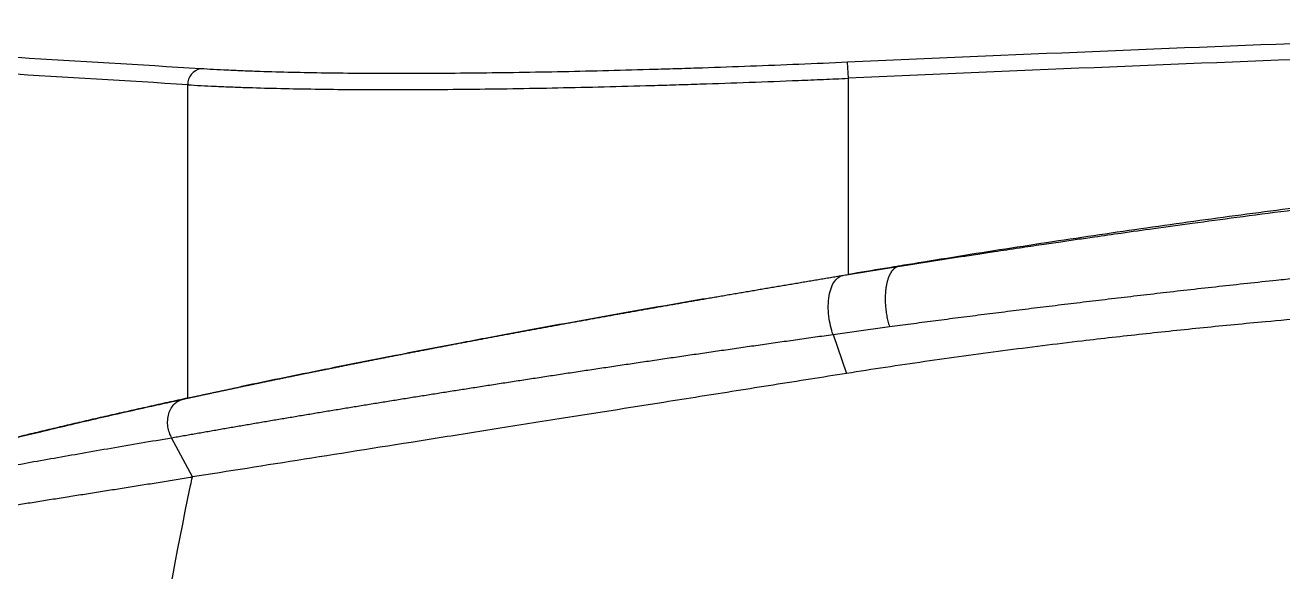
# Model space of a CAD drawing. Extents: x 398 to 508, y 623 to 782.
# Drawn here: x 409.44 to 419.23, y 722.73 to 726.99 of the extents above; entities that cross this region are included whole.
import ezdxf

# ---------------------------------------------------------------- set-up
doc = ezdxf.new("R2010")
doc.units = 0
doc.header["$MEASUREMENT"] = 0
doc.layers.add('GEOMETRY', color=2, linetype='Continuous', lineweight=25)

msp = doc.modelspace()

# ---------------------------------------------------------------- linework, layer by layer
at = {"layer": 'GEOMETRY'}
for p, q in [((415.8487, 726.5773), (415.8431, 726.7019)), ((410.7057, 724.086), (410.7057, 726.5269)), ((415.8487, 725.0491), (415.8487, 726.5773)), ((415.8487, 725.0491), (415.9422, 725.0645)), ((415.9422, 725.0645), (415.9479, 725.0655)), ((414.7384, 724.8603), (414.7117, 724.8557)), ((415.7293, 724.582), (415.8347, 724.2781)), ((412.8255, 724.5143), (412.41, 724.435)), ((412.3346, 724.4202), (411.8323, 724.3208)), ((410.7411, 723.4714), (410.5799, 723.7772))]:
    msp.add_line(p, q, dxfattribs=at)
for centre, radius, start, end in [((440.287, 183.4163), 543.8352, 91.771857, 92.576163), ((440.287, 183.4163), 543.7105, 91.768824, 92.576163), ((410.8268, 726.5319), 0.1213, 99.86635, 182.37827)]:
    msp.add_arc(centre, radius, start, end, dxfattribs=at)
msp.add_ellipse((376.4165, 183.4163), major_axis=(547.9002, 0), ratio=0.993205, start_param=1.508173, end_param=1.513378, dxfattribs=at)
msp.add_open_spline([(410.806, 726.6514), (409.8569, 726.7105), (408.9077, 726.7671), (407.9585, 726.8213)], degree=3, dxfattribs=at)
for points, knots in [([(415.8431, 726.7019), (415.5892, 726.6905), (415.3374, 726.6801), (414.9626, 726.6661), (414.8382, 726.6617), (414.6523, 726.6555), (414.5905, 726.6535), (414.4671, 726.6497), (414.4054, 726.6478), (414.0987, 726.6388), (413.8601, 726.6328), (413.3958, 726.6233), (413.1701, 726.6197), (412.8416, 726.6161), (412.7337, 726.6153), (412.5744, 726.6145), (412.5218, 726.6143), (412.4181, 726.614), (412.367, 726.614), (412.1148, 726.6143), (411.9243, 726.6158), (411.5652, 726.6214), (411.3966, 726.6255), (411.2, 726.6323), (411.1613, 726.6338), (411.0857, 726.6368), (411.0487, 726.6385), (410.9403, 726.6436), (410.8715, 726.6473), (410.806, 726.6514)], [0, 0, 0, 0, 0.125, 0.125, 0.1875, 0.1875, 0.21875, 0.21875, 0.25, 0.25, 0.375, 0.375, 0.5, 0.5, 0.5625, 0.5625, 0.59375, 0.59375, 0.625, 0.625, 0.75, 0.75, 0.875, 0.875, 0.90625, 0.90625, 0.9375, 0.9375, 1, 1, 1, 1]), ([(410.7057, 726.5269), (410.739, 726.5248), (410.7733, 726.5229), (410.8436, 726.5191), (410.9156, 726.5156), (410.9911, 726.5123), (411.0684, 726.5092), (411.1078, 726.5078), (411.3086, 726.501), (411.4807, 726.4969), (411.8473, 726.4912), (412.0419, 726.4897), (412.2993, 726.4895), (412.3515, 726.4895), (412.4574, 726.4897), (412.5111, 726.4899), (412.6737, 726.4907), (412.7839, 726.4916), (413.1194, 726.4951), (413.3497, 726.4987), (413.8238, 726.5083), (414.0675, 726.5142), (414.3807, 726.5232), (414.4436, 726.5251), (414.5697, 726.529), (414.6328, 726.531), (414.8226, 726.5372), (415.0767, 726.546), (415.3328, 726.5558), (415.5257, 726.5636), (415.5901, 726.5662), (415.7192, 726.5717), (415.7839, 726.5745), (415.8487, 726.5773)], [0, 0, 0, 0, 0.03125, 0.03125, 0.0625, 0.09375, 0.09375, 0.125, 0.125, 0.25, 0.25, 0.375, 0.375, 0.40625, 0.40625, 0.4375, 0.4375, 0.5, 0.5, 0.625, 0.625, 0.75, 0.75, 0.78125, 0.78125, 0.8125, 0.8125, 0.875, 0.9375, 0.9375, 0.96875, 0.96875, 1, 1, 1, 1]), ([(415.9479, 725.0655), (415.9885, 725.0721), (416.068, 725.0851), (416.1967, 725.1057), (416.3268, 725.1263), (416.4568, 725.1467), (416.5864, 725.1668), (416.7162, 725.1868), (416.8448, 725.2064), (417.0012, 725.2301), (417.171, 725.2556), (417.343, 725.2811), (417.4926, 725.303), (417.6313, 725.3232), (417.7889, 725.3459), (417.9872, 725.3741), (418.2415, 725.4097), (418.5418, 725.451), (418.8877, 725.4973), (419.2619, 725.546), (419.6384, 725.5935), (419.9923, 725.6368), (420.3282, 725.6767), (420.6432, 725.7131), (420.9339, 725.7457), (421.1843, 725.7731), (421.4072, 725.797), (421.6239, 725.8198), (421.8552, 725.8437), (422.0975, 725.8682), (422.3491, 725.893), (422.5603, 725.9135), (422.739, 725.9304), (422.8715, 725.9428), (422.9978, 725.9546), (423.1186, 725.9657), (423.2349, 725.9763), (423.3468, 725.9864), (423.4547, 725.9961), (423.5586, 726.0053), (423.6585, 726.0141), (423.7542, 726.0224), (423.8428, 726.03), (423.8944, 726.0343), (423.9197, 726.0364)], [0, 0, 0, 0, 0.036079, 0.070543, 0.101476, 0.128943, 0.153038, 0.1739, 0.191745, 0.206919, 0.227906, 0.245826, 0.260756, 0.272835, 0.285174, 0.30433, 0.327639, 0.355104, 0.386727, 0.422366, 0.457379, 0.489544, 0.518862, 0.548882, 0.575185, 0.597776, 0.616697, 0.635408, 0.656131, 0.67887, 0.700426, 0.723531, 0.73552, 0.748094, 0.762043, 0.777953, 0.796224, 0.81712, 0.840818, 0.867438, 0.897065, 0.929762, 0.965574, 1, 1, 1, 1]), ([(423.9467, 726.0386), (423.8968, 726.0349), (423.7953, 726.0273), (423.6408, 726.0153), (423.4814, 726.0026), (423.3173, 725.9892), (423.1483, 725.975), (422.8716, 725.9513), (422.4919, 725.9174), (421.8529, 725.8568), (421.0574, 725.7747), (420.2988, 725.6879), (419.7344, 725.6191), (419.366, 725.5726), (418.998, 725.5246), (418.6304, 725.475), (418.2632, 725.4239), (417.8964, 725.3713), (417.53, 725.3172), (417.1639, 725.2615), (416.7983, 725.2044), (416.5548, 725.165), (416.4331, 725.1454)], [0, 0, 0, 0, 0.019839, 0.040319, 0.061439, 0.0832, 0.105602, 0.128645, 0.193263, 0.256721, 0.383029, 0.510254, 0.55934, 0.6084, 0.657433, 0.706441, 0.755424, 0.804383, 0.853319, 0.902234, 0.951127, 1, 1, 1, 1]), ([(416.4331, 725.1453), (416.3323, 725.1288), (416.1375, 725.097), (415.9427, 725.0647), (415.8487, 725.0492)], [0, 0, 0, 0, 0.517271, 1, 1, 1, 1]), ([(416.1685, 724.6433), (416.1964, 724.647), (416.2523, 724.6544), (416.3367, 724.6655), (416.422, 724.6767), (416.5082, 724.688), (416.5952, 724.6993), (416.6829, 724.7107), (416.7715, 724.7221), (416.8608, 724.7335), (416.9509, 724.745), (417.0418, 724.7565), (417.1336, 724.768), (417.2261, 724.7796), (417.3195, 724.7912), (417.4137, 724.8028), (417.5088, 724.8144), (417.6047, 724.8261), (417.7015, 724.8378), (417.7992, 724.8495), (417.8978, 724.8612), (417.9973, 724.8729), (418.0977, 724.8847), (418.199, 724.8964), (418.3382, 724.9125), (418.5162, 724.9327), (418.7343, 724.957), (418.9562, 724.9812), (419.1549, 725.0024), (419.3294, 725.0206), (419.4784, 725.036), (419.6277, 725.0511), (419.7772, 725.066), (419.9269, 725.0807), (420.0773, 725.0953), (420.2288, 725.1097), (420.3816, 725.1241), (420.4841, 725.1335), (420.5354, 725.1382)], [0, 0, 0, 0, 0.0200522, 0.0402674, 0.0606464, 0.0811834, 0.1018697, 0.1226964, 0.1436584, 0.1647574, 0.1859961, 0.2073769, 0.2289017, 0.2505721, 0.2723896, 0.294356, 0.3164731, 0.3387426, 0.3611666, 0.3837476, 0.4064881, 0.4293908, 0.4524585, 0.475694, 0.4990997, 0.5479839, 0.5975026, 0.6476891, 0.6985769, 0.7318616, 0.7652946, 0.7987244, 0.8320271, 0.8652919, 0.8986442, 0.932211, 0.9660311, 1, 1, 1, 1]), ([(410.7057, 724.086), (410.7138, 724.0878), (410.73, 724.0913), (410.7547, 724.0967), (410.7798, 724.1021), (410.8051, 724.1075), (410.8307, 724.1131), (410.8567, 724.1186), (410.8829, 724.1243), (410.9095, 724.13), (410.9364, 724.1357), (410.9635, 724.1415), (410.991, 724.1473), (411.0187, 724.1532), (411.0467, 724.1592), (411.0751, 724.1651), (411.1037, 724.1712), (411.1326, 724.1773), (411.1618, 724.1834), (411.1912, 724.1896), (411.221, 724.1958), (411.251, 724.2021), (411.2813, 724.2084), (411.3119, 724.2148), (411.3428, 724.2212), (411.3739, 724.2276), (411.4053, 724.2341), (411.437, 724.2406), (411.4689, 724.2472), (411.5011, 724.2538), (411.5336, 724.2605), (411.5663, 724.2672), (411.5993, 724.2739), (411.6325, 724.2807), (411.666, 724.2875), (411.6998, 724.2943), (411.7337, 724.3012), (411.768, 724.3081), (411.8025, 724.3151), (411.8372, 724.322), (411.8722, 724.329), (411.9074, 724.3361), (411.9428, 724.3432), (411.9785, 724.3503), (412.0144, 724.3574), (412.0505, 724.3646), (412.0869, 724.3718), (412.1235, 724.379), (412.1603, 724.3863), (412.1973, 724.3935), (412.2346, 724.4009), (412.2721, 724.4082), (412.3098, 724.4156), (412.3476, 724.4229), (412.3858, 724.4304), (412.4241, 724.4378), (412.4626, 724.4453), (412.5013, 724.4527), (412.5402, 724.4602), (412.5794, 724.4678), (412.6187, 724.4753), (412.6582, 724.4829), (412.6979, 724.4905), (412.7378, 724.4981), (412.7779, 724.5057), (412.8181, 724.5134), (412.8586, 724.521), (412.8992, 724.5287), (412.94, 724.5364), (412.981, 724.5441), (413.0221, 724.5518), (413.0635, 724.5596), (413.1049, 724.5673), (413.1466, 724.5751), (413.1884, 724.5829), (413.2304, 724.5907), (413.2725, 724.5985), (413.3148, 724.6063), (413.3572, 724.6141), (413.3998, 724.622), (413.4425, 724.6298), (413.4854, 724.6377), (413.5284, 724.6456), (413.5716, 724.6535), (413.6149, 724.6614), (413.6583, 724.6693), (413.7019, 724.6772), (413.7455, 724.6851), (413.7894, 724.693), (413.8333, 724.7009), (413.8773, 724.7089), (413.9215, 724.7168), (413.9658, 724.7247), (414.0102, 724.7327), (414.0547, 724.7406), (414.0994, 724.7486), (414.1441, 724.7565), (414.1889, 724.7645), (414.2339, 724.7725), (414.2789, 724.7804), (414.324, 724.7884), (414.3692, 724.7964), (414.4145, 724.8043), (414.4599, 724.8123), (414.5054, 724.8203), (414.551, 724.8282), (414.5966, 724.8362), (414.6423, 724.8441), (414.6881, 724.8521), (414.734, 724.86), (414.7799, 724.868), (414.8259, 724.8759), (414.8719, 724.8839), (414.918, 724.8918), (414.9642, 724.8998), (415.0104, 724.9077), (415.0567, 724.9156), (415.103, 724.9235), (415.1494, 724.9315), (415.1958, 724.9394), (415.2423, 724.9473), (415.2888, 724.9552), (415.3353, 724.963), (415.3819, 724.9709), (415.4284, 724.9788), (415.4751, 724.9866), (415.5217, 724.9945), (415.5684, 725.0023), (415.6151, 725.0102), (415.6618, 725.018), (415.7085, 725.0258), (415.7552, 725.0336), (415.8019, 725.0414), (415.8331, 725.0466), (415.8487, 725.0491)], [0, 0, 0, 0, 0.007576, 0.015152, 0.022728, 0.030304, 0.037879, 0.045455, 0.053031, 0.060607, 0.068183, 0.075759, 0.083335, 0.090911, 0.098487, 0.106063, 0.113638, 0.121214, 0.12879, 0.136366, 0.143942, 0.151518, 0.159093, 0.166669, 0.174245, 0.181821, 0.189396, 0.196972, 0.204548, 0.212124, 0.219699, 0.227275, 0.234851, 0.242426, 0.250002, 0.257578, 0.265153, 0.272729, 0.280305, 0.28788, 0.295456, 0.303032, 0.310607, 0.318183, 0.325759, 0.333334, 0.34091, 0.348485, 0.356061, 0.363637, 0.371212, 0.378788, 0.386364, 0.393939, 0.401515, 0.409091, 0.416666, 0.424242, 0.431818, 0.439394, 0.446969, 0.454545, 0.462121, 0.469697, 0.477272, 0.484848, 0.492424, 0.5, 0.507576, 0.515152, 0.522728, 0.530304, 0.53788, 0.545456, 0.553032, 0.560608, 0.568184, 0.57576, 0.583336, 0.590912, 0.598488, 0.606064, 0.61364, 0.621216, 0.628792, 0.636368, 0.643944, 0.65152, 0.659096, 0.666672, 0.674248, 0.681824, 0.6894, 0.696976, 0.704552, 0.712128, 0.719703, 0.727279, 0.734855, 0.742431, 0.750006, 0.757582, 0.765158, 0.772733, 0.780309, 0.787885, 0.79546, 0.803036, 0.810611, 0.818187, 0.825762, 0.833338, 0.840913, 0.848489, 0.856064, 0.86364, 0.871215, 0.878791, 0.886366, 0.893942, 0.901517, 0.909092, 0.916668, 0.924243, 0.931819, 0.939394, 0.94697, 0.954546, 0.962121, 0.969697, 0.977273, 0.984848, 0.992424, 1, 1, 1, 1]), ([(415.7293, 724.582), (415.7221, 724.6022), (415.7155, 724.6245), (415.7043, 724.6724), (415.6997, 724.698), (415.6936, 724.7508), (415.6922, 724.7781), (415.6929, 724.8315), (415.6952, 724.8578), (415.7034, 724.9065), (415.7094, 724.9289), (415.7242, 724.9681), (415.7331, 724.9847), (415.7527, 725.0116), (415.7633, 725.0217), (415.785, 725.0361), (415.7961, 725.0402), (415.807, 725.0421)], [0, 0, 0, 0, 0.125, 0.125, 0.25, 0.25, 0.375, 0.375, 0.5, 0.5, 0.625, 0.625, 0.75, 0.75, 0.875, 0.875, 1, 1, 1, 1]), ([(416.2446, 725.1143), (416.243, 725.114), (416.2397, 725.1134), (416.2349, 725.112), (416.23, 725.1103), (416.2253, 725.1082), (416.2206, 725.1058), (416.216, 725.1029), (416.2115, 725.0998), (416.207, 725.0963), (416.2027, 725.0924), (416.1985, 725.0882), (416.1944, 725.0837), (416.1904, 725.0789), (416.1866, 725.0738), (416.1829, 725.0685), (416.1793, 725.0628), (416.1759, 725.0569), (416.1727, 725.0508), (416.1696, 725.0445), (416.1666, 725.038), (416.1638, 725.0314), (416.1611, 725.0246), (416.1586, 725.0176), (416.1563, 725.0106), (416.1541, 725.0034), (416.152, 724.9962), (416.1501, 724.9889), (416.1484, 724.9816), (416.1468, 724.9743), (416.1453, 724.9669), (416.1439, 724.9596), (416.1423, 724.9503), (416.1406, 724.9385), (416.1388, 724.9239), (416.1373, 724.9082), (416.1362, 724.8915), (416.1356, 724.8737), (416.1354, 724.855), (416.1358, 724.8355), (416.1368, 724.8151), (416.1384, 724.7942), (416.1407, 724.7727), (416.1436, 724.7509), (416.1473, 724.729), (416.1516, 724.707), (416.1566, 724.6853), (416.1622, 724.664), (416.1664, 724.6502), (416.1685, 724.6433)], [0, 0, 0, 0, 0.017147, 0.034357, 0.051616, 0.06891, 0.086226, 0.103549, 0.120865, 0.138159, 0.155418, 0.172625, 0.189768, 0.206832, 0.223803, 0.240666, 0.257409, 0.274019, 0.290481, 0.306785, 0.322918, 0.338868, 0.354625, 0.370179, 0.38552, 0.400638, 0.415525, 0.430173, 0.444575, 0.458723, 0.472612, 0.486237, 0.49959, 0.523819, 0.549309, 0.576025, 0.60392, 0.632936, 0.663007, 0.694053, 0.725986, 0.758708, 0.792111, 0.826078, 0.860488, 0.895214, 0.930127, 0.965098, 1, 1, 1, 1]), ([(414.7117, 724.8557), (414.5963, 724.8358), (414.2432, 724.7748), (413.6791, 724.6733), (413.165, 724.5793), (412.8903, 724.5267), (412.8255, 724.5143)], [0, 0, 0, 0, 0.173556, 0.531268, 0.88936, 1, 1, 1, 1]), ([(420.5918, 724.8001), (420.4738, 724.792), (420.1629, 724.7697), (419.7783, 724.7397), (419.395, 724.7073), (419.0417, 724.6757), (418.613, 724.6344), (418.1377, 724.5844), (417.6165, 724.5252), (417.1539, 724.4676), (416.747, 724.4131), (416.3382, 724.3556), (416.0359, 724.31), (415.8347, 724.2781)], [0.3118286, 0.3118286, 0.3118286, 0.3118286, 0.328593, 0.3559368, 0.3676555, 0.3832805, 0.406718, 0.4301555, 0.453593, 0.484843, 0.500468, 0.516093, 0.5480144, 0.5480144, 0.5480144, 0.5480144]), ([(410.5799, 723.7772), (410.5954, 723.78), (410.6264, 723.7855), (410.6733, 723.7938), (410.7204, 723.8021), (410.7677, 723.8104), (410.8153, 723.8187), (410.8631, 723.8271), (410.911, 723.8354), (410.9592, 723.8438), (411.0076, 723.8522), (411.0562, 723.8606), (411.1051, 723.869), (411.1541, 723.8774), (411.2033, 723.8859), (411.2527, 723.8943), (411.3023, 723.9027), (411.3522, 723.9112), (411.4022, 723.9197), (411.4524, 723.9282), (411.5028, 723.9366), (411.5533, 723.9451), (411.6041, 723.9536), (411.655, 723.9621), (411.7061, 723.9707), (411.7574, 723.9792), (411.8089, 723.9877), (411.8606, 723.9962), (411.9124, 724.0048), (411.9644, 724.0133), (412.0165, 724.0219), (412.0688, 724.0304), (412.1213, 724.039), (412.174, 724.0475), (412.2268, 724.0561), (412.2797, 724.0647), (412.3328, 724.0732), (412.3861, 724.0818), (412.4395, 724.0904), (412.4931, 724.0989), (412.5468, 724.1075), (412.6007, 724.1161), (412.6547, 724.1247), (412.7088, 724.1332), (412.7631, 724.1418), (412.8175, 724.1504), (412.8721, 724.159), (412.9469, 724.1707), (413.0423, 724.1856), (413.159, 724.2037), (413.2768, 724.2219), (413.3958, 724.2402), (413.516, 724.2585), (413.6373, 724.277), (413.7597, 724.2955), (413.8833, 724.3141), (414.008, 724.3327), (414.1338, 724.3515), (414.2607, 724.3703), (414.3888, 724.3892), (414.518, 724.4082), (414.6482, 724.4272), (414.7795, 724.4463), (414.9119, 724.4655), (415.0454, 724.4848), (415.18, 724.5041), (415.3156, 724.5235), (415.4524, 724.5429), (415.5902, 724.5624), (415.6829, 724.5755), (415.7293, 724.582)], [0, 0, 0, 0, 0.011198, 0.022381, 0.033551, 0.044706, 0.055847, 0.066973, 0.078086, 0.089184, 0.100267, 0.111337, 0.122392, 0.133434, 0.144461, 0.155473, 0.166472, 0.177456, 0.188426, 0.199382, 0.210323, 0.22125, 0.232163, 0.243062, 0.253947, 0.264817, 0.275673, 0.286515, 0.297342, 0.308156, 0.318955, 0.32974, 0.34051, 0.351267, 0.362009, 0.372736, 0.38345, 0.394149, 0.404834, 0.415505, 0.426161, 0.436803, 0.447431, 0.458045, 0.468644, 0.479229, 0.4898, 0.500356, 0.522522, 0.54474, 0.567009, 0.589331, 0.611703, 0.634127, 0.656602, 0.679128, 0.701707, 0.724337, 0.747019, 0.769753, 0.792539, 0.815375, 0.838261, 0.861196, 0.884182, 0.907221, 0.93032, 0.953481, 0.976709, 1, 1, 1, 1]), ([(415.7293, 724.582), (415.7538, 724.5854), (415.8026, 724.5923), (415.876, 724.6026), (415.9492, 724.6128), (416.0224, 724.623), (416.0954, 724.6331), (416.1442, 724.6399), (416.1685, 724.6433)], [0, 0, 0, 0, 0.168073, 0.335572, 0.502506, 0.668882, 0.834711, 1, 1, 1, 1]), ([(415.8347, 724.2781), (415.7405, 724.2632), (415.451, 724.2174), (414.9738, 724.1418), (414.3167, 724.0377), (413.6819, 723.9372), (413.0715, 723.8405), (412.3974, 723.7338), (411.6012, 723.6076), (411.0181, 723.5152), (410.7411, 723.4714)], [0, 0, 0, 0, 0.0149536, 0.0462036, 0.0774536, 0.1243286, 0.1555786, 0.1868286, 0.2493286, 0.3118286, 0.3118286, 0.3118286, 0.3118286]), ([(411.7833, 724.3111), (411.5875, 724.2715), (411.3562, 724.2248), (411.1447, 724.1795), (411.1123, 724.1725)], [0, 0, 0, 0, 0.84676, 1, 1, 1, 1]), ([(407.5032, 723.2767), (407.5464, 723.2894), (407.6391, 723.3168), (407.7874, 723.3598), (407.9475, 723.4054), (408.1065, 723.4499), (408.2536, 723.4904), (408.3779, 723.5241), (408.4785, 723.551), (408.5556, 723.5715), (408.617, 723.5877), (408.6746, 723.6028), (408.7445, 723.621), (408.8329, 723.6438), (408.9411, 723.6715), (409.0685, 723.7038), (409.2157, 723.7405), (409.3815, 723.7813), (409.6385, 723.8434), (409.9783, 723.9234), (410.317, 724.0002), (410.5619, 724.0544), (410.7202, 724.089), (410.8821, 724.124), (411.0051, 724.1503), (411.0757, 724.1651), (411.0897, 724.1681)], [0, 0, 0, 0, 0.042279, 0.090615, 0.140617, 0.190615, 0.234139, 0.270686, 0.298892, 0.321132, 0.337482, 0.353195, 0.373579, 0.400288, 0.432218, 0.469347, 0.51165, 0.559101, 0.609879, 0.725599, 0.835333, 0.875385, 0.914624, 0.953057, 0.990688, 1, 1, 1, 1]), ([(410.7057, 724.086), (410.654, 724.0748), (410.5513, 724.0524), (410.3981, 724.0185), (410.2468, 723.9847), (410.0973, 723.9508), (409.9495, 723.9169), (409.8036, 723.883), (409.6595, 723.849), (409.5172, 723.8151), (409.3767, 723.7812), (409.238, 723.7472), (409.1012, 723.7132), (408.9661, 723.6792), (408.8328, 723.6452), (408.7014, 723.6112), (408.4353, 723.5414), (408.0371, 723.4331), (407.5929, 723.3051), (407.2402, 723.199), (406.9788, 723.118), (406.7145, 723.0336), (406.5378, 722.9753), (406.4454, 722.9449)], [0, 0, 0, 0, 0.036253, 0.072089, 0.107507, 0.142509, 0.177092, 0.211259, 0.245009, 0.278341, 0.311257, 0.343756, 0.375838, 0.407503, 0.438752, 0.469585, 0.500001, 0.626039, 0.749999, 0.813212, 0.875001, 0.934614, 1, 1, 1, 1]), ([(410.5799, 723.7772), (410.5733, 723.7891), (410.5672, 723.8024), (410.5573, 723.8313), (410.5534, 723.847), (410.5487, 723.8799), (410.548, 723.897), (410.5502, 723.9311), (410.5531, 723.948), (410.5626, 723.98), (410.5692, 723.995), (410.5851, 724.0216), (410.5944, 724.0332), (410.6146, 724.0525), (410.6254, 724.0601), (410.6474, 724.0717), (410.6586, 724.0756), (410.6694, 724.078)], [0, 0, 0, 0, 0.125, 0.125, 0.25, 0.25, 0.375, 0.375, 0.5, 0.5, 0.625, 0.625, 0.75, 0.75, 0.875, 0.875, 1, 1, 1, 1]), ([(406.4187, 722.9255), (406.4567, 722.9358), (406.5876, 722.9712), (406.8275, 723.0322), (407.1467, 723.1092), (407.4968, 723.1897), (407.8463, 723.2661), (408.1889, 723.3377), (408.5153, 723.4036), (408.868, 723.4723), (409.2489, 723.544), (409.6604, 723.6188), (410.1009, 723.696), (410.4204, 723.7502), (410.5799, 723.7772)], [0, 0, 0, 0, 0.043688, 0.150156, 0.256628, 0.363085, 0.469506, 0.545513, 0.62148, 0.697385, 0.773233, 0.849009, 0.924669, 1, 1, 1, 1]), ([(406.2063, 722.7531), (406.2221, 722.7557), (406.2538, 722.7607), (406.3019, 722.7684), (406.3505, 722.7761), (406.3995, 722.7838), (406.449, 722.7916), (406.4989, 722.7995), (406.5495, 722.8075), (406.6006, 722.8155), (406.6523, 722.8237), (406.7047, 722.8319), (406.7577, 722.8403), (406.8114, 722.8488), (406.8658, 722.8575), (406.9209, 722.8662), (407.0227, 722.8826), (407.1705, 722.9062), (407.3665, 722.9371), (407.5577, 722.9673), (407.7429, 722.9965), (407.9581, 723.0306), (408.2054, 723.0697), (408.4548, 723.1092), (408.6609, 723.1419), (408.8248, 723.1678), (408.9881, 723.1937), (409.1366, 723.2172), (409.2699, 723.2383), (409.3884, 723.2571), (409.5079, 723.276), (409.6283, 723.2951), (409.7495, 723.3143), (409.8715, 723.3336), (409.9942, 723.3531), (410.1175, 723.3726), (410.2414, 723.3922), (410.3656, 723.4119), (410.4903, 723.4316), (410.6151, 723.4514), (410.6992, 723.4647), (410.741, 723.4713)], [0, 0, 0, 0, 0.016663, 0.033328, 0.049994, 0.06666, 0.083327, 0.099994, 0.116662, 0.133329, 0.149997, 0.166664, 0.18333, 0.199997, 0.216664, 0.233331, 0.25, 0.307683, 0.361534, 0.411542, 0.457704, 0.500023, 0.565529, 0.625006, 0.657973, 0.689795, 0.720473, 0.750005, 0.770828, 0.791381, 0.811667, 0.831688, 0.851445, 0.870939, 0.890171, 0.90914, 0.927844, 0.946283, 0.964456, 0.982362, 1, 1, 1, 1]), ([(409.9995, 718.5393), (410.0521, 719.0849), (410.1138, 719.6299), (410.3265, 721.2541), (410.5052, 722.3316), (410.7321, 723.428), (410.7366, 723.4497), (410.7411, 723.4714)], [0.1224789, 0.1224789, 0.1224789, 0.1224789, 0.1855096, 0.1855096, 0.3105096, 0.3105096, 0.3130308, 0.3130308, 0.3130308, 0.3130308])]:
    msp.add_open_spline(points, degree=3, knots=knots, dxfattribs=at)

doc.saveas('drawing.dxf')
